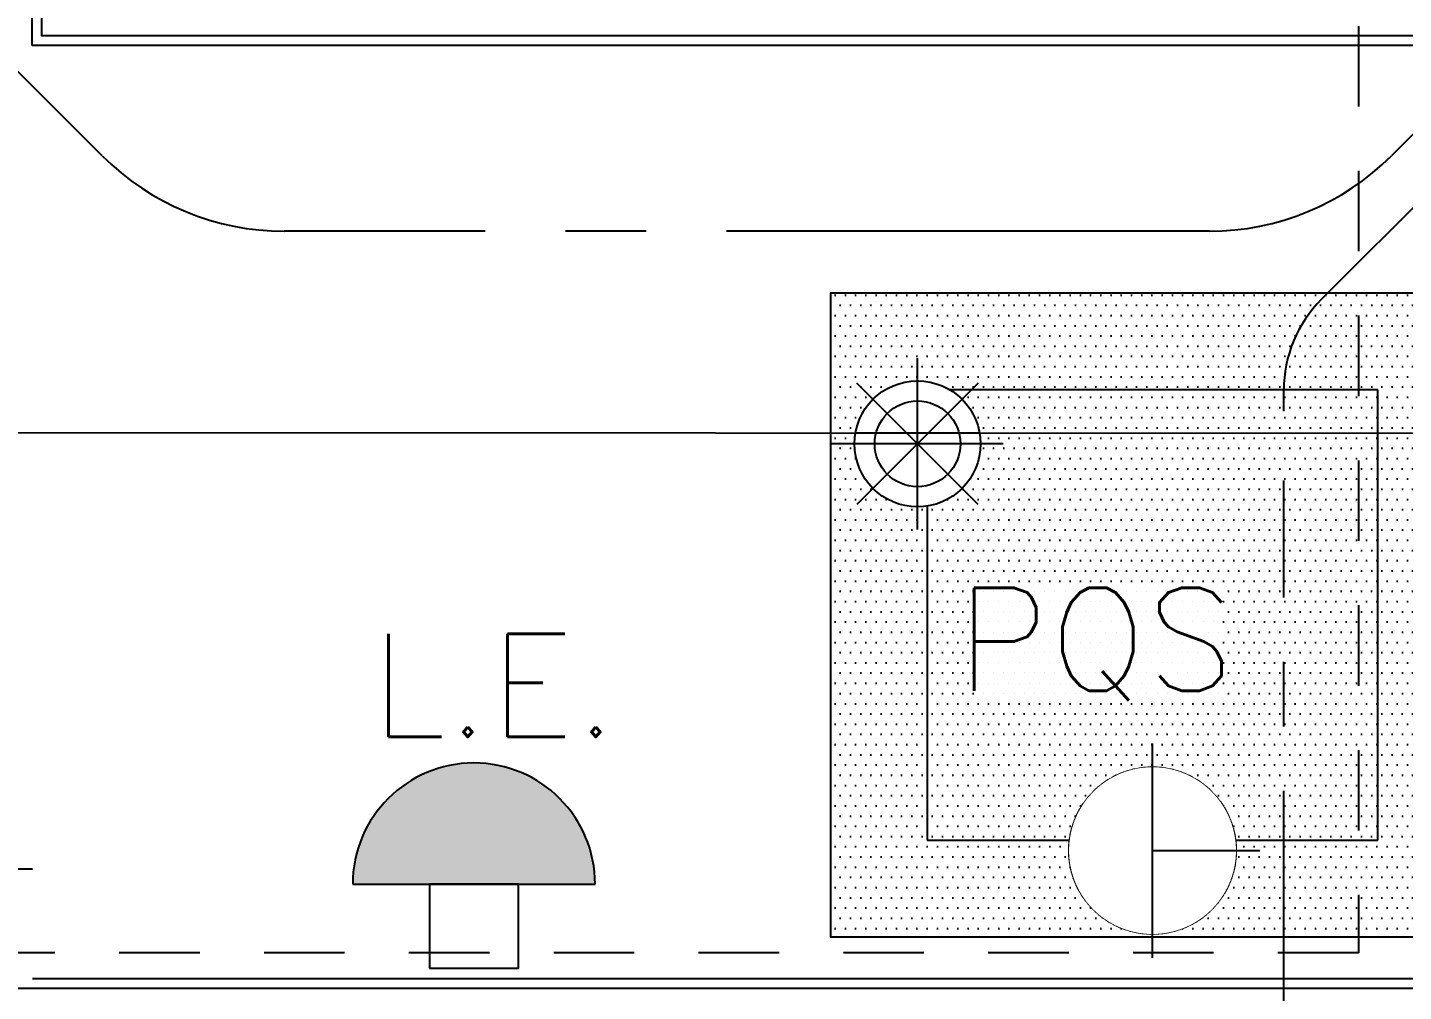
# Model space of a CAD drawing. Header units: millimetres. Extents: x 188.6 to 263.2, y 40.1 to 120.1.
# Drawn here: x 215.876 to 218.013, y 69.069 to 70.567 of the extents above; entities that cross this region are included whole.
import ezdxf
from ezdxf.enums import TextEntityAlignment as Align

# ---------------------------------------------------------------- set-up
doc = ezdxf.new("R2010")
doc.units = ezdxf.units.MM
doc.set_wipeout_variables(frame=1)
for name, pattern in [('CENTER2', [1.125, 0.75, -0.125, 0.125, -0.125]), ('DASHDOT2', [0.5, 0.25, -0.125, 0, -0.125]), ('HIDDEN2', [0.1875, 0.125, -0.0625])]:
    doc.linetypes.add(name, pattern=pattern)
for name, color, linetype in [('ARQ', 8, 'Continuous'), ('ESTR-VIGAS', 11, 'HIDDEN2'), ('ESTRUTURA', 7, 'Continuous'), ('EXTINTORES', 2, 'Continuous'), ('GAS-TUBO-PISO', 6, 'CENTER2'), ('INC-EXTINTORES', 20, 'Continuous'), ('INC-LE', 96, 'Continuous'), ('INC-TEXTO', 7, 'Continuous'), ('LE', 96, 'Continuous'), ('LE-TEXTO', 7, 'Continuous'), ('SPK', 10, 'Continuous'), ('SPK-INTERNO', 244, 'Continuous'), ('SPK-TUBO-TETO', 12, 'Continuous')]:
    doc.layers.add(name, color=color, linetype=linetype)
doc.styles.add('60-50', font='romans.shx', dxfattribs={"height": 0.08})
doc.styles.add('60-75', font='romans.shx', dxfattribs={"height": 0.12})

# ---------------------------------------------------------------- blocks, each defined once
blk = doc.blocks.new('ESTR-TP-29.09.2016')
at = {"layer": 'ESTR-VIGAS'}
for points in [[(11.99, 11.0552), (11.99, 9.6152)], [(11.99, 9.6152), (9.6, 9.6152)]]:
    blk.add_lwpolyline(points, dxfattribs=at)
blk = doc.blocks.new('indicação extintor')
h = blk.add_hatch()
h.set_pattern_fill('DOTS', color=50, scale=0.01)
h.paths.add_polyline_path([(0.5, 1), (-0.5, 1), (-0.5, 0), (0.5, 0)])
h.paths.add_polyline_path([(0.35, 0.85), (0.35, 0.15), (-0.35, 0.15), (-0.35, 0.85)], flags=16)
h = blk.add_hatch()
h.set_pattern_fill('DOTS', color=244, scale=0.01)
h.paths.add_polyline_path([(0.35, 0.85), (-0.35, 0.85), (-0.35, 0.15), (0.35, 0.15)])
at = {"color": 244}
for p, q in [((0.35, 0.85), (-0.35, 0.85)), ((-0.35, 0.85), (-0.35, 0.15)), ((0.35, 0.15), (0.35, 0.85)), ((-0.35, 0.15), (0.35, 0.15))]:
    blk.add_line(p, q, dxfattribs=at)
blk.add_lwpolyline([(-0.5, 0), (0.5, 0), (0.5, 1), (-0.5, 1)], close=True, dxfattribs=at)
blk = doc.blocks.new('SPK')
blk.add_wipeout([(-0.0692, 0.0692), (-0.0673, 0.0711), (-0.0673, 0.0711), (-0.0658, 0.0724), (-0.0658, 0.0724), (-0.0636, 0.0744), (-0.0636, 0.0744), (-0.0618, 0.0759), (-0.0618, 0.0759), (-0.0596, 0.0776), (-0.0596, 0.0776), (-0.0579, 0.0789), (-0.0579, 0.0789), (-0.0546, 0.0813), (-0.0546, 0.0813), (-0.0525, 0.0826), (-0.0507, 0.0837), (-0.0507, 0.0837), (-0.0481, 0.0852), (-0.0481, 0.0852), (-0.0453, 0.0868), (-0.0453, 0.0868), (-0.0431, 0.0879), (-0.0416, 0.0886), (-0.0399, 0.0894), (-0.0399, 0.0894), (-0.0364, 0.0908), (-0.0364, 0.0908), (-0.0341, 0.0917), (-0.0318, 0.0926), (-0.0302, 0.0931), (-0.0281, 0.0938), (-0.0266, 0.0942), (-0.0266, 0.0942), (-0.0244, 0.0948), (-0.0226, 0.0952), (-0.0226, 0.0952), (-0.0203, 0.0957), (-0.0203, 0.0957), (-0.0183, 0.0961), (-0.0183, 0.0961), (-0.0148, 0.0968), (-0.0148, 0.0968), (-0.0114, 0.0972), (-0.01, 0.0974), (-0.0083, 0.0975), (-0.0083, 0.0975), (-0.0058, 0.0977), (-0.0047, 0.0978), (-0.0047, 0.0978), (-0.0027, 0.0978), (-0.0027, 0.0978), (-0.001, 0.0979), (-0.001, 0.0979), (0, 0.0979), (0.0016, 0.0979), (0.0038, 0.0978), (0.0038, 0.0978), (0.0084, 0.0975), (0.0113, 0.0972), (0.0113, 0.0972), (0.0155, 0.0966), (0.0175, 0.0963), (0.0175, 0.0963), (0.0207, 0.0957), (0.0228, 0.0952), (0.0248, 0.0947), (0.0248, 0.0947), (0.0274, 0.094), (0.0274, 0.094), (0.0306, 0.093), (0.0324, 0.0924), (0.0324, 0.0924), (0.0354, 0.0912), (0.0373, 0.0905), (0.0373, 0.0905), (0.0398, 0.0894), (0.0422, 0.0883), (0.0422, 0.0883), (0.0451, 0.0869), (0.0469, 0.0859), (0.049, 0.0847), (0.0513, 0.0833), (0.053, 0.0823), (0.0549, 0.081), (0.0566, 0.0798), (0.0566, 0.0798), (0.0592, 0.078), (0.0615, 0.0762), (0.0659, 0.0724), (0.0669, 0.0714), (0.0669, 0.0714), (0.0692, 0.0692), (0.0692, 0.0692), (0.0692, 0.0692), (0.0692, 0.0692), (0.0717, 0.0667), (0.0717, 0.0667), (0.0739, 0.0642), (0.0739, 0.0642), (0.0753, 0.0626), (0.0753, 0.0626), (0.0765, 0.0611), (0.0765, 0.0611), (0.0785, 0.0585), (0.0785, 0.0585), (0.0805, 0.0556), (0.0805, 0.0556), (0.0805, 0.0556), (0.0826, 0.0526), (0.0826, 0.0526), (0.0841, 0.05), (0.0841, 0.05), (0.0855, 0.0476), (0.0865, 0.0458), (0.0865, 0.0458), (0.0877, 0.0434), (0.0877, 0.0434), (0.0877, 0.0434), (0.089, 0.0407), (0.089, 0.0407), (0.0901, 0.0382), (0.0901, 0.0382), (0.0915, 0.0348), (0.0915, 0.0348), (0.0927, 0.0315), (0.0932, 0.0298), (0.0938, 0.028), (0.0938, 0.028), (0.0938, 0.028), (0.0948, 0.0246), (0.0948, 0.0246), (0.0948, 0.0246), (0.0952, 0.0228), (0.0952, 0.0228), (0.0957, 0.0206), (0.0961, 0.0188), (0.0964, 0.0169), (0.0967, 0.0153), (0.0969, 0.0135), (0.0969, 0.0135), (0.0972, 0.0113), (0.0972, 0.0113), (0.0975, 0.0085), (0.0975, 0.0085), (0.0978, 0.005), (0.0978, 0.005), (0.0979, 0.0023), (0.0979, 0.0023), (0.0979, 0), (0.0979, 0), (0.0978, -0.0048), (0.0978, -0.0048), (0.0976, -0.0077), (0.0973, -0.0103), (0.0973, -0.0103), (0.0968, -0.0148), (0.0968, -0.0148), (0.0959, -0.0195), (0.0959, -0.0195), (0.0949, -0.0238), (0.0949, -0.0238), (0.094, -0.0272), (0.094, -0.0272), (0.093, -0.0305), (0.093, -0.0305), (0.0911, -0.0357), (0.0911, -0.0357), (0.0897, -0.0391), (0.0897, -0.0391), (0.088, -0.0429), (0.088, -0.0429), (0.0861, -0.0466), (0.0844, -0.0496), (0.082, -0.0534), (0.082, -0.0534), (0.0794, -0.0572), (0.0776, -0.0596), (0.0776, -0.0596), (0.074, -0.0641), (0.074, -0.0641), (0.074, -0.0641), (0.069, -0.069), (0.0692, -0.0692), (0.0675, -0.0709), (0.0675, -0.0709), (0.0664, -0.0719), (0.0651, -0.0731), (0.064, -0.0741), (0.0627, -0.0752), (0.061, -0.0766), (0.0597, -0.0776), (0.0584, -0.0785), (0.0564, -0.08), (0.0546, -0.0813), (0.053, -0.0823), (0.0515, -0.0833), (0.0488, -0.0849), (0.0465, -0.0862), (0.0443, -0.0873), (0.0415, -0.0887), (0.0389, -0.0898), (0.037, -0.0907), (0.0339, -0.0918), (0.0339, -0.0918), (0.0315, -0.0927), (0.0283, -0.0937), (0.0244, -0.0948), (0.0216, -0.0955), (0.019, -0.096), (0.0154, -0.0967), (0.0126, -0.0971), (0.0101, -0.0974), (0.0064, -0.0977), (0.0029, -0.0979), (0, -0.0979), (-0.0021, -0.0979), (-0.0084, -0.0975), (-0.0131, -0.097), (-0.0169, -0.0964), (-0.019, -0.096), (-0.0218, -0.0954), (-0.0218, -0.0954), (-0.0256, -0.0945), (-0.0275, -0.094), (-0.0305, -0.093), (-0.0342, -0.0917), (-0.0367, -0.0908), (-0.0398, -0.0894), (-0.044, -0.0874), (-0.0451, -0.0869), (-0.0481, -0.0853), (-0.0511, -0.0835), (-0.053, -0.0823), (-0.0553, -0.0808), (-0.059, -0.0781), (-0.0603, -0.0771), (-0.0619, -0.0759), (-0.064, -0.0741), (-0.0665, -0.0718), (-0.0676, -0.0708), (-0.0692, -0.0692), (-0.0718, -0.0665), (-0.0755, -0.0623), (-0.0755, -0.0623), (-0.0792, -0.0576), (-0.0792, -0.0576), (-0.0813, -0.0545), (-0.0813, -0.0545), (-0.0848, -0.0489), (-0.0865, -0.0458), (-0.0865, -0.0458), (-0.0865, -0.0458), (-0.0891, -0.0406), (-0.0891, -0.0406), (-0.0912, -0.0355), (-0.0912, -0.0355), (-0.093, -0.0306), (-0.093, -0.0306), (-0.0944, -0.0259), (-0.0953, -0.0222), (-0.0962, -0.0181), (-0.0967, -0.015), (-0.0972, -0.0118), (-0.0976, -0.007), (-0.0978, -0.0044), (-0.0979, 0), (-0.0978, 0.0032), (-0.0977, 0.0066), (-0.0977, 0.0066), (-0.0974, 0.01), (-0.0974, 0.01), (-0.0969, 0.0136), (-0.0965, 0.0165), (-0.096, 0.019), (-0.0954, 0.022), (-0.0947, 0.0246), (-0.094, 0.0273), (-0.0932, 0.03), (-0.0932, 0.03), (-0.0919, 0.0338), (-0.0919, 0.0338), (-0.0891, 0.0405), (-0.0878, 0.0433), (-0.0865, 0.0458), (-0.0842, 0.0499), (-0.0842, 0.0499), (-0.0842, 0.0499), (-0.0819, 0.0537), (-0.0819, 0.0537), (-0.0794, 0.0572), (-0.0794, 0.0572), (-0.0758, 0.062), (-0.0758, 0.062), (-0.0725, 0.0658), (-0.0691, 0.0691)]).dxf.layer = 'SPK'
at = {"layer": 'SPK'}
blk.add_circle((0, 0), 0.0979, dxfattribs=at)
at = {"layer": 'SPK-INTERNO'}
for p, q in [((0, 0.1332), (0, -0.1332)), ((-0.0942, 0.0942), (0.0942, -0.0942)), ((-0.0942, -0.0942), (0.0942, 0.0942)), ((-0.1332, 0), (0.1332, 0))]:
    blk.add_line(p, q, dxfattribs=at)
blk.add_circle((0, 0), 0.0666, dxfattribs=at)
blk = doc.blocks.new('LE')
at = {"layer": 'INC-LE'}
blk.add_hatch(color=256, dxfattribs=at).paths.add_polyline_path([(-0.1674, 0.1162), (0.1674, 0.1162, 1)])
blk.add_line((-0.1674, 0.1162), (0.1674, 0.1162), dxfattribs=at)
blk.add_lwpolyline([(-0.0614, 0), (0.0614, 0), (0.0614, 0.1162), (-0.0614, 0.1162)], close=True, dxfattribs=at)
blk.add_arc((0, 0.1162), 0.1674, 0, 180, dxfattribs=at)
blk = doc.blocks.new('PO')
blk.add_wipeout([(-0.1728, 0), (-0.1728, -0.003), (-0.1727, -0.006), (-0.1726, -0.009), (-0.1724, -0.0121), (-0.1721, -0.0151), (-0.1719, -0.0181), (-0.1715, -0.0211), (-0.1711, -0.024), (-0.1707, -0.027), (-0.1702, -0.03), (-0.1696, -0.033), (-0.169, -0.0359), (-0.1684, -0.0389), (-0.1677, -0.0418), (-0.1669, -0.0447), (-0.1661, -0.0476), (-0.1652, -0.0505), (-0.1643, -0.0534), (-0.1634, -0.0563), (-0.1624, -0.0591), (-0.1613, -0.0619), (-0.1602, -0.0647), (-0.1591, -0.0675), (-0.1579, -0.0703), (-0.1566, -0.073), (-0.1553, -0.0758), (-0.154, -0.0784), (-0.1526, -0.0811), (-0.1511, -0.0838), (-0.1496, -0.0864), (-0.1481, -0.089), (-0.1465, -0.0916), (-0.1449, -0.0941), (-0.1433, -0.0966), (-0.1415, -0.0991), (-0.1398, -0.1016), (-0.138, -0.104), (-0.1362, -0.1064), (-0.1343, -0.1087), (-0.1324, -0.1111), (-0.1304, -0.1134), (-0.1284, -0.1156), (-0.1264, -0.1178), (-0.1243, -0.12), (-0.1222, -0.1222), (-0.12, -0.1243), (-0.1178, -0.1264), (-0.1156, -0.1284), (-0.1134, -0.1304), (-0.1111, -0.1324), (-0.1087, -0.1343), (-0.1064, -0.1362), (-0.104, -0.138), (-0.1016, -0.1398), (-0.0991, -0.1415), (-0.0966, -0.1433), (-0.0941, -0.1449), (-0.0916, -0.1465), (-0.089, -0.1481), (-0.0864, -0.1496), (-0.0838, -0.1511), (-0.0811, -0.1526), (-0.0784, -0.154), (-0.0758, -0.1553), (-0.073, -0.1566), (-0.0703, -0.1579), (-0.0675, -0.1591), (-0.0647, -0.1602), (-0.0619, -0.1613), (-0.0591, -0.1624), (-0.0563, -0.1634), (-0.0534, -0.1643), (-0.0505, -0.1652), (-0.0476, -0.1661), (-0.0447, -0.1669), (-0.0418, -0.1677), (-0.0389, -0.1684), (-0.0359, -0.169), (-0.033, -0.1696), (-0.03, -0.1702), (-0.027, -0.1707), (-0.024, -0.1711), (-0.0211, -0.1715), (-0.0181, -0.1719), (-0.0151, -0.1721), (-0.0121, -0.1724), (-0.009, -0.1726), (-0.006, -0.1727), (-0.003, -0.1728), (0, -0.1728), (0.003, -0.1728), (0.006, -0.1727), (0.009, -0.1726), (0.0121, -0.1724), (0.0151, -0.1721), (0.0181, -0.1719), (0.0211, -0.1715), (0.024, -0.1711), (0.027, -0.1707), (0.03, -0.1702), (0.033, -0.1696), (0.0359, -0.169), (0.0389, -0.1684), (0.0418, -0.1677), (0.0447, -0.1669), (0.0476, -0.1661), (0.0505, -0.1652), (0.0534, -0.1643), (0.0563, -0.1634), (0.0591, -0.1624), (0.0619, -0.1613), (0.0647, -0.1602), (0.0675, -0.1591), (0.0703, -0.1579), (0.073, -0.1566), (0.0758, -0.1553), (0.0784, -0.154), (0.0811, -0.1526), (0.0838, -0.1511), (0.0864, -0.1496), (0.089, -0.1481), (0.0916, -0.1465), (0.0941, -0.1449), (0.0966, -0.1433), (0.0991, -0.1415), (0.1016, -0.1398), (0.104, -0.138), (0.1064, -0.1362), (0.1087, -0.1343), (0.1111, -0.1324), (0.1134, -0.1304), (0.1156, -0.1284), (0.1178, -0.1264), (0.12, -0.1243), (0.1222, -0.1222), (0.1243, -0.12), (0.1264, -0.1178), (0.1284, -0.1156), (0.1304, -0.1134), (0.1324, -0.1111), (0.1343, -0.1087), (0.1362, -0.1064), (0.138, -0.104), (0.1398, -0.1016), (0.1415, -0.0991), (0.1433, -0.0966), (0.1449, -0.0941), (0.1465, -0.0916), (0.1481, -0.089), (0.1496, -0.0864), (0.1511, -0.0838), (0.1526, -0.0811), (0.154, -0.0784), (0.1553, -0.0758), (0.1566, -0.073), (0.1579, -0.0703), (0.1591, -0.0675), (0.1602, -0.0647), (0.1613, -0.0619), (0.1624, -0.0591), (0.1634, -0.0563), (0.1643, -0.0534), (0.1652, -0.0505), (0.1661, -0.0476), (0.1669, -0.0447), (0.1677, -0.0418), (0.1684, -0.0389), (0.169, -0.0359), (0.1696, -0.033), (0.1702, -0.03), (0.1707, -0.027), (0.1711, -0.024), (0.1715, -0.0211), (0.1719, -0.0181), (0.1721, -0.0151), (0.1724, -0.0121), (0.1726, -0.009), (0.1727, -0.006), (0.1728, -0.003), (0.1728, 0), (0.1728, 0.003), (0.1727, 0.006), (0.1726, 0.009), (0.1724, 0.0121), (0.1721, 0.0151), (0.1719, 0.0181), (0.1715, 0.0211), (0.1711, 0.024), (0.1707, 0.027), (0.1702, 0.03), (0.1696, 0.033), (0.169, 0.0359), (0.1684, 0.0389), (0.1677, 0.0418), (0.1669, 0.0447), (0.1661, 0.0476), (0.1652, 0.0505), (0.1643, 0.0534), (0.1634, 0.0563), (0.1624, 0.0591), (0.1613, 0.0619), (0.1602, 0.0647), (0.1591, 0.0675), (0.1579, 0.0703), (0.1566, 0.073), (0.1553, 0.0758), (0.154, 0.0784), (0.1526, 0.0811), (0.1511, 0.0838), (0.1496, 0.0864), (0.1481, 0.089), (0.1465, 0.0916), (0.1449, 0.0941), (0.1433, 0.0966), (0.1415, 0.0991), (0.1398, 0.1016), (0.138, 0.104), (0.1362, 0.1064), (0.1343, 0.1087), (0.1324, 0.1111), (0.1304, 0.1134), (0.1284, 0.1156), (0.1264, 0.1178), (0.1243, 0.12), (0.1222, 0.1222), (0.12, 0.1243), (0.1178, 0.1264), (0.1156, 0.1284), (0.1134, 0.1304), (0.1111, 0.1324), (0.1087, 0.1343), (0.1064, 0.1362), (0.104, 0.138), (0.1016, 0.1398), (0.0991, 0.1415), (0.0966, 0.1433), (0.0941, 0.1449), (0.0916, 0.1465), (0.089, 0.1481), (0.0864, 0.1496), (0.0838, 0.1511), (0.0811, 0.1526), (0.0784, 0.154), (0.0758, 0.1553), (0.073, 0.1566), (0.0703, 0.1579), (0.0675, 0.1591), (0.0647, 0.1602), (0.0619, 0.1613), (0.0591, 0.1624), (0.0563, 0.1634), (0.0534, 0.1643), (0.0505, 0.1652), (0.0476, 0.1661), (0.0447, 0.1669), (0.0418, 0.1677), (0.0389, 0.1684), (0.0359, 0.169), (0.033, 0.1696), (0.03, 0.1702), (0.027, 0.1707), (0.024, 0.1711), (0.0211, 0.1715), (0.0181, 0.1719), (0.0151, 0.1721), (0.0121, 0.1724), (0.009, 0.1726), (0.006, 0.1727), (0.003, 0.1728), (0, 0.1728), (-0.003, 0.1728), (-0.006, 0.1727), (-0.009, 0.1726), (-0.0121, 0.1724), (-0.0151, 0.1721), (-0.0181, 0.1719), (-0.0211, 0.1715), (-0.024, 0.1711), (-0.027, 0.1707), (-0.03, 0.1702), (-0.033, 0.1696), (-0.0359, 0.169), (-0.0389, 0.1684), (-0.0418, 0.1677), (-0.0447, 0.1669), (-0.0476, 0.1661), (-0.0505, 0.1652), (-0.0534, 0.1643), (-0.0563, 0.1634), (-0.0591, 0.1624), (-0.0619, 0.1613), (-0.0647, 0.1602), (-0.0675, 0.1591), (-0.0703, 0.1579), (-0.073, 0.1566), (-0.0758, 0.1553), (-0.0784, 0.154), (-0.0811, 0.1526), (-0.0838, 0.1511), (-0.0864, 0.1496), (-0.089, 0.1481), (-0.0916, 0.1465), (-0.0941, 0.1449), (-0.0966, 0.1433), (-0.0991, 0.1415), (-0.1016, 0.1398), (-0.104, 0.138), (-0.1064, 0.1362), (-0.1087, 0.1343), (-0.1111, 0.1324), (-0.1134, 0.1304), (-0.1156, 0.1284), (-0.1178, 0.1264), (-0.12, 0.1243), (-0.1222, 0.1222), (-0.1243, 0.12), (-0.1264, 0.1178), (-0.1284, 0.1156), (-0.1304, 0.1134), (-0.1324, 0.1111), (-0.1343, 0.1087), (-0.1362, 0.1064), (-0.138, 0.104), (-0.1398, 0.1016), (-0.1415, 0.0991), (-0.1433, 0.0966), (-0.1449, 0.0941), (-0.1465, 0.0916), (-0.1481, 0.089), (-0.1496, 0.0864), (-0.1511, 0.0838), (-0.1526, 0.0811), (-0.154, 0.0784), (-0.1553, 0.0758), (-0.1566, 0.073), (-0.1579, 0.0703), (-0.1591, 0.0675), (-0.1602, 0.0647), (-0.1613, 0.0619), (-0.1624, 0.0591), (-0.1634, 0.0563), (-0.1643, 0.0534), (-0.1652, 0.0505), (-0.1661, 0.0476), (-0.1669, 0.0447), (-0.1677, 0.0418), (-0.1684, 0.0389), (-0.169, 0.0359), (-0.1696, 0.033), (-0.1702, 0.03), (-0.1707, 0.027), (-0.1711, 0.024), (-0.1715, 0.0211), (-0.1719, 0.0181), (-0.1721, 0.0151), (-0.1724, 0.0121), (-0.1726, 0.009), (-0.1727, 0.006), (-0.1728, 0.003)]).dxf.layer = 'INC-EXTINTORES'
at = {"layer": 'INC-EXTINTORES'}
blk.add_lwpolyline([(-0.1728, 0), (-0.1728, -0.003), (-0.1727, -0.006), (-0.1726, -0.009), (-0.1724, -0.0121), (-0.1721, -0.0151), (-0.1719, -0.0181), (-0.1715, -0.0211), (-0.1711, -0.024), (-0.1707, -0.027), (-0.1702, -0.03), (-0.1696, -0.033), (-0.169, -0.0359), (-0.1684, -0.0389), (-0.1677, -0.0418), (-0.1669, -0.0447), (-0.1661, -0.0476), (-0.1652, -0.0505), (-0.1643, -0.0534), (-0.1634, -0.0563), (-0.1624, -0.0591), (-0.1613, -0.0619), (-0.1602, -0.0647), (-0.1591, -0.0675), (-0.1579, -0.0703), (-0.1566, -0.073), (-0.1553, -0.0758), (-0.154, -0.0784), (-0.1526, -0.0811), (-0.1511, -0.0838), (-0.1496, -0.0864), (-0.1481, -0.089), (-0.1465, -0.0916), (-0.1449, -0.0941), (-0.1433, -0.0966), (-0.1415, -0.0991), (-0.1398, -0.1016), (-0.138, -0.104), (-0.1362, -0.1064), (-0.1343, -0.1087), (-0.1324, -0.1111), (-0.1304, -0.1134), (-0.1284, -0.1156), (-0.1264, -0.1178), (-0.1243, -0.12), (-0.1222, -0.1222), (-0.12, -0.1243), (-0.1178, -0.1264), (-0.1156, -0.1284), (-0.1134, -0.1304), (-0.1111, -0.1324), (-0.1087, -0.1343), (-0.1064, -0.1362), (-0.104, -0.138), (-0.1016, -0.1398), (-0.0991, -0.1415), (-0.0966, -0.1433), (-0.0941, -0.1449), (-0.0916, -0.1465), (-0.089, -0.1481), (-0.0864, -0.1496), (-0.0838, -0.1511), (-0.0811, -0.1526), (-0.0784, -0.154), (-0.0758, -0.1553), (-0.073, -0.1566), (-0.0703, -0.1579), (-0.0675, -0.1591), (-0.0647, -0.1602), (-0.0619, -0.1613), (-0.0591, -0.1624), (-0.0563, -0.1634), (-0.0534, -0.1643), (-0.0505, -0.1652), (-0.0476, -0.1661), (-0.0447, -0.1669), (-0.0418, -0.1677), (-0.0389, -0.1684), (-0.0359, -0.169), (-0.033, -0.1696), (-0.03, -0.1702), (-0.027, -0.1707), (-0.024, -0.1711), (-0.0211, -0.1715), (-0.0181, -0.1719), (-0.0151, -0.1721), (-0.0121, -0.1724), (-0.009, -0.1726), (-0.006, -0.1727), (-0.003, -0.1728), (0, -0.1728), (0.003, -0.1728), (0.006, -0.1727), (0.009, -0.1726), (0.0121, -0.1724), (0.0151, -0.1721), (0.0181, -0.1719), (0.0211, -0.1715), (0.024, -0.1711), (0.027, -0.1707), (0.03, -0.1702), (0.033, -0.1696), (0.0359, -0.169), (0.0389, -0.1684), (0.0418, -0.1677), (0.0447, -0.1669), (0.0476, -0.1661), (0.0505, -0.1652), (0.0534, -0.1643), (0.0563, -0.1634), (0.0591, -0.1624), (0.0619, -0.1613), (0.0647, -0.1602), (0.0675, -0.1591), (0.0703, -0.1579), (0.073, -0.1566), (0.0758, -0.1553), (0.0784, -0.154), (0.0811, -0.1526), (0.0838, -0.1511), (0.0864, -0.1496), (0.089, -0.1481), (0.0916, -0.1465), (0.0941, -0.1449), (0.0966, -0.1433), (0.0991, -0.1415), (0.1016, -0.1398), (0.104, -0.138), (0.1064, -0.1362), (0.1087, -0.1343), (0.1111, -0.1324), (0.1134, -0.1304), (0.1156, -0.1284), (0.1178, -0.1264), (0.12, -0.1243), (0.1222, -0.1222), (0.1243, -0.12), (0.1264, -0.1178), (0.1284, -0.1156), (0.1304, -0.1134), (0.1324, -0.1111), (0.1343, -0.1087), (0.1362, -0.1064), (0.138, -0.104), (0.1398, -0.1016), (0.1415, -0.0991), (0.1433, -0.0966), (0.1449, -0.0941), (0.1465, -0.0916), (0.1481, -0.089), (0.1496, -0.0864), (0.1511, -0.0838), (0.1526, -0.0811), (0.154, -0.0784), (0.1553, -0.0758), (0.1566, -0.073), (0.1579, -0.0703), (0.1591, -0.0675), (0.1602, -0.0647), (0.1613, -0.0619), (0.1624, -0.0591), (0.1634, -0.0563), (0.1643, -0.0534), (0.1652, -0.0505), (0.1661, -0.0476), (0.1669, -0.0447), (0.1677, -0.0418), (0.1684, -0.0389), (0.169, -0.0359), (0.1696, -0.033), (0.1702, -0.03), (0.1707, -0.027), (0.1711, -0.024), (0.1715, -0.0211), (0.1719, -0.0181), (0.1721, -0.0151), (0.1724, -0.0121), (0.1726, -0.009), (0.1727, -0.006), (0.1728, -0.003), (0.1728, 0), (0.1728, 0.003), (0.1727, 0.006), (0.1726, 0.009), (0.1724, 0.0121), (0.1721, 0.0151), (0.1719, 0.0181), (0.1715, 0.0211), (0.1711, 0.024), (0.1707, 0.027), (0.1702, 0.03), (0.1696, 0.033), (0.169, 0.0359), (0.1684, 0.0389), (0.1677, 0.0418), (0.1669, 0.0447), (0.1661, 0.0476), (0.1652, 0.0505), (0.1643, 0.0534), (0.1634, 0.0563), (0.1624, 0.0591), (0.1613, 0.0619), (0.1602, 0.0647), (0.1591, 0.0675), (0.1579, 0.0703), (0.1566, 0.073), (0.1553, 0.0758), (0.154, 0.0784), (0.1526, 0.0811), (0.1511, 0.0838), (0.1496, 0.0864), (0.1481, 0.089), (0.1465, 0.0916), (0.1449, 0.0941), (0.1433, 0.0966), (0.1415, 0.0991), (0.1398, 0.1016), (0.138, 0.104), (0.1362, 0.1064), (0.1343, 0.1087), (0.1324, 0.1111), (0.1304, 0.1134), (0.1284, 0.1156), (0.1264, 0.1178), (0.1243, 0.12), (0.1222, 0.1222), (0.12, 0.1243), (0.1178, 0.1264), (0.1156, 0.1284), (0.1134, 0.1304), (0.1111, 0.1324), (0.1087, 0.1343), (0.1064, 0.1362), (0.104, 0.138), (0.1016, 0.1398), (0.0991, 0.1415), (0.0966, 0.1433), (0.0941, 0.1449), (0.0916, 0.1465), (0.089, 0.1481), (0.0864, 0.1496), (0.0838, 0.1511), (0.0811, 0.1526), (0.0784, 0.154), (0.0758, 0.1553), (0.073, 0.1566), (0.0703, 0.1579), (0.0675, 0.1591), (0.0647, 0.1602), (0.0619, 0.1613), (0.0591, 0.1624), (0.0563, 0.1634), (0.0534, 0.1643), (0.0505, 0.1652), (0.0476, 0.1661), (0.0447, 0.1669), (0.0418, 0.1677), (0.0389, 0.1684), (0.0359, 0.169), (0.033, 0.1696), (0.03, 0.1702), (0.027, 0.1707), (0.024, 0.1711), (0.0211, 0.1715), (0.0181, 0.1719), (0.0151, 0.1721), (0.0121, 0.1724), (0.009, 0.1726), (0.006, 0.1727), (0.003, 0.1728), (0, 0.1728), (-0.003, 0.1728), (-0.006, 0.1727), (-0.009, 0.1726), (-0.0121, 0.1724), (-0.0151, 0.1721), (-0.0181, 0.1719), (-0.0211, 0.1715), (-0.024, 0.1711), (-0.027, 0.1707), (-0.03, 0.1702), (-0.033, 0.1696), (-0.0359, 0.169), (-0.0389, 0.1684), (-0.0418, 0.1677), (-0.0447, 0.1669), (-0.0476, 0.1661), (-0.0505, 0.1652), (-0.0534, 0.1643), (-0.0563, 0.1634), (-0.0591, 0.1624), (-0.0619, 0.1613), (-0.0647, 0.1602), (-0.0675, 0.1591), (-0.0703, 0.1579), (-0.073, 0.1566), (-0.0758, 0.1553), (-0.0784, 0.154), (-0.0811, 0.1526), (-0.0838, 0.1511), (-0.0864, 0.1496), (-0.089, 0.1481), (-0.0916, 0.1465), (-0.0941, 0.1449), (-0.0966, 0.1433), (-0.0991, 0.1415), (-0.1016, 0.1398), (-0.104, 0.138), (-0.1064, 0.1362), (-0.1087, 0.1343), (-0.1111, 0.1324), (-0.1134, 0.1304), (-0.1156, 0.1284), (-0.1178, 0.1264), (-0.12, 0.1243), (-0.1222, 0.1222), (-0.1243, 0.12), (-0.1264, 0.1178), (-0.1284, 0.1156), (-0.1304, 0.1134), (-0.1324, 0.1111), (-0.1343, 0.1087), (-0.1362, 0.1064), (-0.138, 0.104), (-0.1398, 0.1016), (-0.1415, 0.0991), (-0.1433, 0.0966), (-0.1449, 0.0941), (-0.1465, 0.0916), (-0.1481, 0.089), (-0.1496, 0.0864), (-0.1511, 0.0838), (-0.1526, 0.0811), (-0.154, 0.0784), (-0.1553, 0.0758), (-0.1566, 0.073), (-0.1579, 0.0703), (-0.1591, 0.0675), (-0.1602, 0.0647), (-0.1613, 0.0619), (-0.1624, 0.0591), (-0.1634, 0.0563), (-0.1643, 0.0534), (-0.1652, 0.0505), (-0.1661, 0.0476), (-0.1669, 0.0447), (-0.1677, 0.0418), (-0.1684, 0.0389), (-0.169, 0.0359), (-0.1696, 0.033), (-0.1702, 0.03), (-0.1707, 0.027), (-0.1711, 0.024), (-0.1715, 0.0211), (-0.1719, 0.0181), (-0.1721, 0.0151), (-0.1724, 0.0121), (-0.1726, 0.009), (-0.1727, 0.006), (-0.1728, 0.003)], close=True, dxfattribs=at)
at = {"color": 20}
blk.add_wipeout([(-0.1728, 0), (-0.1728, -0.003), (-0.1727, -0.006), (-0.1726, -0.009), (-0.1724, -0.0121), (-0.1721, -0.0151), (-0.1719, -0.0181), (-0.1715, -0.0211), (-0.1711, -0.024), (-0.1707, -0.027), (-0.1702, -0.03), (-0.1696, -0.033), (-0.169, -0.0359), (-0.1684, -0.0389), (-0.1677, -0.0418), (-0.1669, -0.0447), (-0.1661, -0.0476), (-0.1652, -0.0505), (-0.1643, -0.0534), (-0.1634, -0.0563), (-0.1624, -0.0591), (-0.1613, -0.0619), (-0.1602, -0.0647), (-0.1591, -0.0675), (-0.1579, -0.0703), (-0.1566, -0.073), (-0.1553, -0.0758), (-0.154, -0.0784), (-0.1526, -0.0811), (-0.1511, -0.0838), (-0.1496, -0.0864), (-0.1481, -0.089), (-0.1465, -0.0916), (-0.1449, -0.0941), (-0.1433, -0.0966), (-0.1415, -0.0991), (-0.1398, -0.1016), (-0.138, -0.104), (-0.1362, -0.1064), (-0.1343, -0.1087), (-0.1324, -0.1111), (-0.1304, -0.1134), (-0.1284, -0.1156), (-0.1264, -0.1178), (-0.1243, -0.12), (-0.1222, -0.1222), (-0.12, -0.1243), (-0.1178, -0.1264), (-0.1156, -0.1284), (-0.1134, -0.1304), (-0.1111, -0.1324), (-0.1087, -0.1343), (-0.1064, -0.1362), (-0.104, -0.138), (-0.1016, -0.1398), (-0.0991, -0.1415), (-0.0966, -0.1433), (-0.0941, -0.1449), (-0.0916, -0.1465), (-0.089, -0.1481), (-0.0864, -0.1496), (-0.0838, -0.1511), (-0.0811, -0.1526), (-0.0784, -0.154), (-0.0758, -0.1553), (-0.073, -0.1566), (-0.0703, -0.1579), (-0.0675, -0.1591), (-0.0647, -0.1602), (-0.0619, -0.1613), (-0.0591, -0.1624), (-0.0563, -0.1634), (-0.0534, -0.1643), (-0.0505, -0.1652), (-0.0476, -0.1661), (-0.0447, -0.1669), (-0.0418, -0.1677), (-0.0389, -0.1684), (-0.0359, -0.169), (-0.033, -0.1696), (-0.03, -0.1702), (-0.027, -0.1707), (-0.024, -0.1711), (-0.0211, -0.1715), (-0.0181, -0.1719), (-0.0151, -0.1721), (-0.0121, -0.1724), (-0.009, -0.1726), (-0.006, -0.1727), (-0.003, -0.1728), (0, -0.1728), (0.003, -0.1728), (0.006, -0.1727), (0.009, -0.1726), (0.0121, -0.1724), (0.0151, -0.1721), (0.0181, -0.1719), (0.0211, -0.1715), (0.024, -0.1711), (0.027, -0.1707), (0.03, -0.1702), (0.033, -0.1696), (0.0359, -0.169), (0.0389, -0.1684), (0.0418, -0.1677), (0.0447, -0.1669), (0.0476, -0.1661), (0.0505, -0.1652), (0.0534, -0.1643), (0.0563, -0.1634), (0.0591, -0.1624), (0.0619, -0.1613), (0.0647, -0.1602), (0.0675, -0.1591), (0.0703, -0.1579), (0.073, -0.1566), (0.0758, -0.1553), (0.0784, -0.154), (0.0811, -0.1526), (0.0838, -0.1511), (0.0864, -0.1496), (0.089, -0.1481), (0.0916, -0.1465), (0.0941, -0.1449), (0.0966, -0.1433), (0.0991, -0.1415), (0.1016, -0.1398), (0.104, -0.138), (0.1064, -0.1362), (0.1087, -0.1343), (0.1111, -0.1324), (0.1134, -0.1304), (0.1156, -0.1284), (0.1178, -0.1264), (0.12, -0.1243), (0.1222, -0.1222), (0.1243, -0.12), (0.1264, -0.1178), (0.1284, -0.1156), (0.1304, -0.1134), (0.1324, -0.1111), (0.1343, -0.1087), (0.1362, -0.1064), (0.138, -0.104), (0.1398, -0.1016), (0.1415, -0.0991), (0.1433, -0.0966), (0.1449, -0.0941), (0.1465, -0.0916), (0.1481, -0.089), (0.1496, -0.0864), (0.1511, -0.0838), (0.1526, -0.0811), (0.154, -0.0784), (0.1553, -0.0758), (0.1566, -0.073), (0.1579, -0.0703), (0.1591, -0.0675), (0.1602, -0.0647), (0.1613, -0.0619), (0.1624, -0.0591), (0.1634, -0.0563), (0.1643, -0.0534), (0.1652, -0.0505), (0.1661, -0.0476), (0.1669, -0.0447), (0.1677, -0.0418), (0.1684, -0.0389), (0.169, -0.0359), (0.1696, -0.033), (0.1702, -0.03), (0.1707, -0.027), (0.1711, -0.024), (0.1715, -0.0211), (0.1719, -0.0181), (0.1721, -0.0151), (0.1724, -0.0121), (0.1726, -0.009), (0.1727, -0.006), (0.1728, -0.003), (0.1728, 0), (0.1728, 0.003), (0.1727, 0.006), (0.1726, 0.009), (0.1724, 0.0121), (0.1721, 0.0151), (0.1719, 0.0181), (0.1715, 0.0211), (0.1711, 0.024), (0.1707, 0.027), (0.1702, 0.03), (0.1696, 0.033), (0.169, 0.0359), (0.1684, 0.0389), (0.1677, 0.0418), (0.1669, 0.0447), (0.1661, 0.0476), (0.1652, 0.0505), (0.1643, 0.0534), (0.1634, 0.0563), (0.1624, 0.0591), (0.1613, 0.0619), (0.1602, 0.0647), (0.1591, 0.0675), (0.1579, 0.0703), (0.1566, 0.073), (0.1553, 0.0758), (0.154, 0.0784), (0.1526, 0.0811), (0.1511, 0.0838), (0.1496, 0.0864), (0.1481, 0.089), (0.1465, 0.0916), (0.1449, 0.0941), (0.1433, 0.0966), (0.1415, 0.0991), (0.1398, 0.1016), (0.138, 0.104), (0.1362, 0.1064), (0.1343, 0.1087), (0.1324, 0.1111), (0.1304, 0.1134), (0.1284, 0.1156), (0.1264, 0.1178), (0.1243, 0.12), (0.1222, 0.1222), (0.12, 0.1243), (0.1178, 0.1264), (0.1156, 0.1284), (0.1134, 0.1304), (0.1111, 0.1324), (0.1087, 0.1343), (0.1064, 0.1362), (0.104, 0.138), (0.1016, 0.1398), (0.0991, 0.1415), (0.0966, 0.1433), (0.0941, 0.1449), (0.0916, 0.1465), (0.089, 0.1481), (0.0864, 0.1496), (0.0838, 0.1511), (0.0811, 0.1526), (0.0784, 0.154), (0.0758, 0.1553), (0.073, 0.1566), (0.0703, 0.1579), (0.0675, 0.1591), (0.0647, 0.1602), (0.0619, 0.1613), (0.0591, 0.1624), (0.0563, 0.1634), (0.0534, 0.1643), (0.0505, 0.1652), (0.0476, 0.1661), (0.0447, 0.1669), (0.0418, 0.1677), (0.0389, 0.1684), (0.0359, 0.169), (0.033, 0.1696), (0.03, 0.1702), (0.027, 0.1707), (0.024, 0.1711), (0.0211, 0.1715), (0.0181, 0.1719), (0.0151, 0.1721), (0.0121, 0.1724), (0.009, 0.1726), (0.006, 0.1727), (0.003, 0.1728), (0, 0.1728), (-0.003, 0.1728), (-0.006, 0.1727), (-0.009, 0.1726), (-0.0121, 0.1724), (-0.0151, 0.1721), (-0.0181, 0.1719), (-0.0211, 0.1715), (-0.024, 0.1711), (-0.027, 0.1707), (-0.03, 0.1702), (-0.033, 0.1696), (-0.0359, 0.169), (-0.0389, 0.1684), (-0.0418, 0.1677), (-0.0447, 0.1669), (-0.0476, 0.1661), (-0.0505, 0.1652), (-0.0534, 0.1643), (-0.0563, 0.1634), (-0.0591, 0.1624), (-0.0619, 0.1613), (-0.0647, 0.1602), (-0.0675, 0.1591), (-0.0703, 0.1579), (-0.073, 0.1566), (-0.0758, 0.1553), (-0.0784, 0.154), (-0.0811, 0.1526), (-0.0838, 0.1511), (-0.0864, 0.1496), (-0.089, 0.1481), (-0.0916, 0.1465), (-0.0941, 0.1449), (-0.0966, 0.1433), (-0.0991, 0.1415), (-0.1016, 0.1398), (-0.104, 0.138), (-0.1064, 0.1362), (-0.1087, 0.1343), (-0.1111, 0.1324), (-0.1134, 0.1304), (-0.1156, 0.1284), (-0.1178, 0.1264), (-0.12, 0.1243), (-0.1222, 0.1222), (-0.1243, 0.12), (-0.1264, 0.1178), (-0.1284, 0.1156), (-0.1304, 0.1134), (-0.1324, 0.1111), (-0.1343, 0.1087), (-0.1362, 0.1064), (-0.138, 0.104), (-0.1398, 0.1016), (-0.1415, 0.0991), (-0.1433, 0.0966), (-0.1449, 0.0941), (-0.1465, 0.0916), (-0.1481, 0.089), (-0.1496, 0.0864), (-0.1511, 0.0838), (-0.1526, 0.0811), (-0.154, 0.0784), (-0.1553, 0.0758), (-0.1566, 0.073), (-0.1579, 0.0703), (-0.1591, 0.0675), (-0.1602, 0.0647), (-0.1613, 0.0619), (-0.1624, 0.0591), (-0.1634, 0.0563), (-0.1643, 0.0534), (-0.1652, 0.0505), (-0.1661, 0.0476), (-0.1669, 0.0447), (-0.1677, 0.0418), (-0.1684, 0.0389), (-0.169, 0.0359), (-0.1696, 0.033), (-0.1702, 0.03), (-0.1707, 0.027), (-0.1711, 0.024), (-0.1715, 0.0211), (-0.1719, 0.0181), (-0.1721, 0.0151), (-0.1724, 0.0121), (-0.1726, 0.009), (-0.1727, 0.006), (-0.1728, 0.003)], dxfattribs=at)
at = {"layer": 'INC-EXTINTORES', "color": 30}
for p, q in [((0, 0.2222), (0, -0.2222)), ((0, 0), (0.2222, 0))]:
    blk.add_line(p, q, dxfattribs=at)

msp = doc.modelspace()

# ---------------------------------------------------------------- linework, layer by layer
at = {"layer": 'ARQ'}
for p, q in [((215.8828, 70.5396), (215.8828, 71.3695)), ((215.8828, 70.5396), (215.8828, 71.3695)), ((218.0832, 70.5396), (215.8828, 70.5396)), ((218.0832, 70.5396), (215.8828, 70.5396)), ((215.8835, 69.2595), (214.3832, 69.2595)), ((215.8835, 69.0896), (218.0932, 69.0896)), ((216.0328, 69.0896), (218.0932, 69.0896)), ((214.3682, 69.0745), (218.0682, 69.0745)), ((214.3682, 69.0745), (218.0682, 69.0745))]:
    msp.add_line(p, q, dxfattribs=at)
msp.add_lwpolyline([(215.8978, 70.8546), (218.0682, 70.8546), (218.0682, 70.5546), (215.8978, 70.5546)], close=True, dxfattribs=at)
msp.add_lwpolyline([(215.8978, 70.8546), (218.0682, 70.8546), (218.0682, 70.5546), (215.8978, 70.5546)], close=True, dxfattribs=at)
at = {"layer": 'GAS-TUBO-PISO'}
for p, q in [((215.9916, 70.3679), (215.5644, 70.7951)), ((218.1841, 70.5576), (217.9945, 70.3679)), ((217.7116, 70.2508), (216.2745, 70.2508))]:
    msp.add_line(p, q, dxfattribs=at)
at = {"layer": 'GAS-TUBO-PISO', "ltscale": 0.5}
msp.add_lwpolyline([(217.8272, 69.971), (217.8272, 70.0036, -0.198909), (217.8858, 70.145), (218.2984, 70.5576)], format="xyb", dxfattribs=at)
msp.add_lwpolyline([(217.8272, 69.0064), (217.8272, 69.8635)], dxfattribs=at)
at = {"layer": 'GAS-TUBO-PISO'}
for centre, start, end in [((216.2745, 70.6508), 225, 270), ((217.7116, 70.6508), 270, 315)]:
    msp.add_arc(centre, 0.4, start, end, dxfattribs=at)

# ---------------------------------------------------------------- block references
at = {"layer": 'ESTRUTURA'}
msp.add_blockref('ESTR-TP-29.09.2016', (205.9531, 59.5144), dxfattribs=at)
at = {"layer": 'EXTINTORES', "linetype": 'DASHDOT2', "rotation": 180}
msp.add_blockref('indicação extintor', (217.6233, 70.1545), dxfattribs=at)
at = {"layer": 'LE', "xscale": 1.125, "yscale": 1.125, "zscale": 1.125}
msp.add_blockref('LE', (216.5691, 69.1054), dxfattribs=at)

# ---------------------------------------------------------------- texts
at = {"layer": 'INC-TEXTO', "style": '60-75'}
msp.add_text('PQS', height=0.16, dxfattribs=at).set_placement((217.3189, 69.5368))
at = {"layer": 'LE-TEXTO', "style": '60-50'}
msp.add_text('L.E.', height=0.16, dxfattribs=at).set_placement((216.6008, 69.545), align=Align.MIDDLE)

# ---------------------------------------------------------------- next in the draw order: block references
at = {"layer": 'EXTINTORES', "xscale": -0.75, "yscale": 0.75, "zscale": 0.75, "rotation": 180}
msp.add_blockref('PO', (217.6233, 69.2883), dxfattribs=at)
at = {"layer": 'SPK', "rotation": 180}
msp.add_blockref('SPK', (217.2583, 69.9204), dxfattribs=at)

# ---------------------------------------------------------------- next in the draw order: linework, layer by layer
at = {"layer": 'SPK-TUBO-TETO'}
msp.add_lwpolyline([(250.8833, 69.9219), (215.4762, 69.9378)], dxfattribs=at)

doc.saveas('drawing.dxf')
